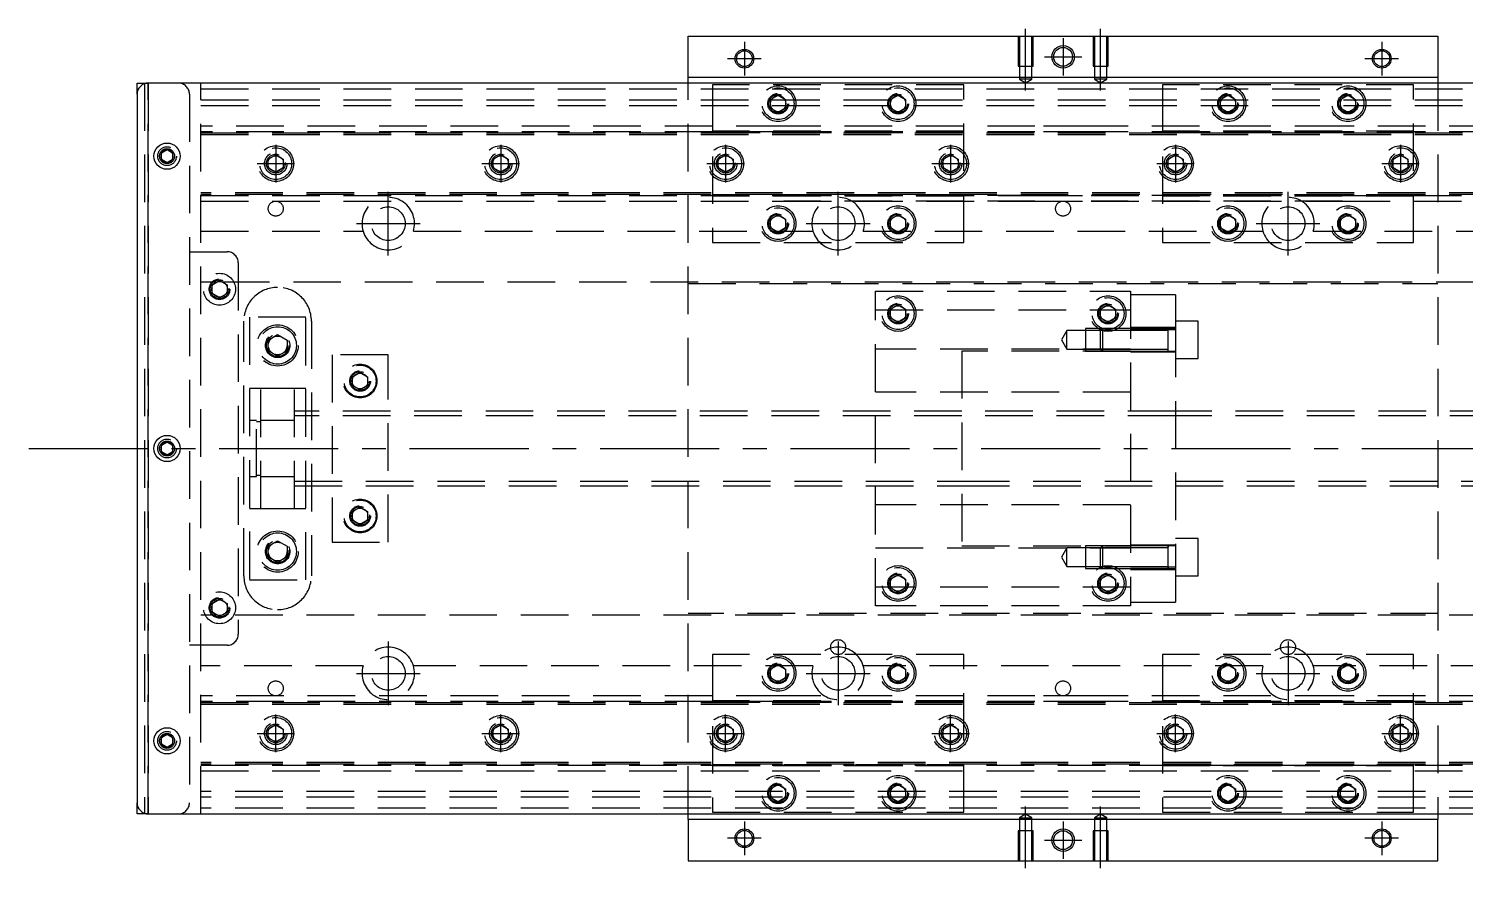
# Model space of a CAD drawing. Extents: x -29 to 699, y -309 to 112.
# Drawn here: x -28.9 to 354.3, y -112 to 112 of the extents above; entities that cross this region are included whole.
import ezdxf

# ---------------------------------------------------------------- set-up
doc = ezdxf.new("R2010")
doc.units = 0
doc.linetypes.add('CENTER', pattern=[50.8, 31.75, -6.35, 6.35, -6.35])
doc.linetypes.add('DASHED', pattern=[19.05, 12.7, -6.35])
doc.layers.get('0').update_dxf_attribs({"linetype": 'CONTINUOUS'})
doc.layers.add('CENTER', color=1, linetype='CENTER')

msp = doc.modelspace()

# ---------------------------------------------------------------- linework, layer by layer
at = {"color": 7, "linetype": 'CONTINUOUS'}
for p, q in [((147, 99), (147, 110)), ((147, 110), (347, 110)), ((347, 110), (347, 99)), ((0, 94.5), (0, 97.5)), ((0, 97.5), (3, 97.5)), ((491, 97.5), (3, 97.5)), ((347, 99), (147, 99)), ((147, 97.5), (147, 99)), ((347, 99), (347, 97.5)), ((0, 94.5), (0, -94.5)), ((6.5, 78.866026), (8, 79.73205)), ((6.5, 77.133974), (6.5, 78.866026)), ((8, 76.26795), (6.5, 77.133974)), ((8, 79.73205), (9.5, 78.866026)), ((9.5, 77.133974), (8, 76.26795)), ((9.5, 78.866026), (9.5, 77.133974)), ((6.5, 0.866026), (8, 1.73205)), ((6.5, -0.866026), (6.5, 0.866026)), ((8, 1.73205), (9.5, 0.866026)), ((9.5, 0.866026), (9.5, -0.866026)), ((8, -1.73205), (6.5, -0.866026)), ((9.5, -0.866026), (8, -1.73205)), ((6.5, -77.133974), (8, -76.26795)), ((8, -76.26795), (9.5, -77.133974)), ((6.5, -78.866026), (6.5, -77.133974)), ((8, -79.73205), (6.5, -78.866026)), ((9.5, -78.866026), (8, -79.73205)), ((9.5, -77.133974), (9.5, -78.866026)), ((0, -97.5), (0, -94.5)), ((3, -97.5), (0, -97.5)), ((3, -97.5), (491, -97.5)), ((147, -99), (147, -97.5)), ((147, -99), (147, -110)), ((347, -99), (147, -99)), ((347, -97.5), (347, -99)), ((347, -110), (347, -99)), ((147, -110), (347, -110))]:
    msp.add_line(p, q, dxfattribs=at)
at = {"color": 3, "linetype": 'DASHED'}
for p, q in [((235.000006, 110), (235.000006, 102)), ((235.35, 110), (235.35, 102)), ((238.65, 102), (238.65, 110)), ((238.999994, 102), (238.999994, 110)), ((255.000006, 110), (255.000006, 102)), ((255.35, 110), (255.35, 102)), ((258.65, 102), (258.65, 110)), ((258.999994, 102), (258.999994, 110)), ((235.000006, 102), (238.999994, 102)), ((235.35, 102), (235.35, 98.5)), ((238.65, 98.5), (238.65, 102)), ((255.000006, 102), (258.999994, 102)), ((255.35, 102), (255.35, 98.5)), ((258.65, 98.5), (258.65, 102)), ((2, 97.5), (2, -97.5)), ((3, 97.5), (3, -97.5)), ((3, -97.5), (3, 97.5)), ((3, -97.5), (3, 97.5)), ((3, 97.5), (3, -97.5)), ((17, -97.5), (17, 97.5)), ((17, 96), (477, 96)), ((147, -97.5), (147, 97.5)), ((220.5, 97), (153.5, 97)), ((153.5, 97), (153.5, 55)), ((220.5, 55), (220.5, 97)), ((238.65, 98.5), (235.35, 98.5)), ((235.35, 98.5), (237, 97.547372)), ((237, 97.547372), (238.65, 98.5)), ((258.65, 98.5), (255.35, 98.5)), ((255.35, 98.5), (257, 97.547372)), ((257, 97.547372), (258.65, 98.5)), ((340.5, 97), (273.5, 97)), ((273.5, 97), (273.5, 55)), ((340.5, 55), (340.5, 97)), ((347, 97.5), (347, -97.5)), ((14, 94.5), (14, -94.5)), ((17, 93), (477, 93)), ((168.5, 92), (168.512884, 92.253488)), ((169, 93.1547), (171, 94.309402)), ((169, 90.8453), (169, 93.1547)), ((171, 94.309402), (173, 93.1547)), ((173, 93.1547), (173, 90.8453)), ((200.5, 92), (200.518502, 92.303588)), ((201, 93.1547), (203, 94.309402)), ((201, 90.8453), (201, 93.1547)), ((203, 94.309402), (205, 93.1547)), ((205, 93.1547), (205, 90.8453)), ((289, 93.1547), (291, 94.309402)), ((289, 90.8453), (289, 93.1547)), ((291, 94.309402), (293, 93.1547)), ((293, 93.1547), (293, 90.8453)), ((293.483582, 92.286038), (293.5, 92)), ((321, 93.1547), (323, 94.309402)), ((321, 90.8453), (321, 93.1547)), ((323, 94.309402), (325, 93.1547)), ((325, 93.1547), (325, 90.8453)), ((325.483582, 92.286038), (325.5, 92)), ((17, 91.5), (477, 91.5)), ((171, 89.690598), (169, 90.8453)), ((173, 90.8453), (171, 89.690598)), ((203, 89.690598), (201, 90.8453)), ((205, 90.8453), (203, 89.690598)), ((291, 89.690598), (289, 90.8453)), ((293, 90.8453), (291, 89.690598)), ((323, 89.690598), (321, 90.8453)), ((325, 90.8453), (323, 89.690598)), ((172.5, 86), (17, 86)), ((172.5, 84.460392), (17, 84.460392)), ((220.5, 84.643014), (153.5, 84.643014)), ((153.5, 84.6), (220.5, 84.6)), ((153.5, 84.3), (220.5, 84.3)), ((239.5, 86), (172.5, 86)), ((239.5, 86), (172.5, 86)), ((239.5, 84.460392), (172.5, 84.460392)), ((239.5, 84.460392), (172.5, 84.460392)), ((254.5, 86), (239.5, 86)), ((254.5, 84.460392), (239.5, 84.460392)), ((321.5, 86), (254.5, 86)), ((321.5, 86), (254.5, 86)), ((321.5, 84.460392), (254.5, 84.460392)), ((321.5, 84.460392), (254.5, 84.460392)), ((340.5, 84.643014), (273.5, 84.643014)), ((273.5, 84.6), (340.5, 84.6)), ((273.5, 84.3), (340.5, 84.3)), ((477, 86), (321.5, 86)), ((477, 84.460392), (321.5, 84.460392)), ((17, 84.204452), (477, 84.204452)), ((17, 84.2), (477, 84.2)), ((17, 83.8), (477, 83.8)), ((9.973226, 78.326156), (10, 78)), ((35, 77.1547), (37, 78.309402)), ((35, 74.8453), (35, 77.1547)), ((37, 78.309402), (39, 77.1547)), ((39, 77.1547), (39, 74.8453)), ((95, 77.1547), (97, 78.309402)), ((95, 74.8453), (95, 77.1547)), ((97, 78.309402), (99, 77.1547)), ((99, 77.1547), (99, 74.8453)), ((155, 77.1547), (157, 78.309402)), ((155, 74.8453), (155, 77.1547)), ((157, 78.309402), (159, 77.1547)), ((159, 77.1547), (159, 74.8453)), ((215, 77.1547), (217, 78.309402)), ((215, 74.8453), (215, 77.1547)), ((217, 78.309402), (219, 77.1547)), ((219, 77.1547), (219, 74.8453)), ((275, 77.1547), (277, 78.309402)), ((275, 74.8453), (275, 77.1547)), ((277, 78.309402), (279, 77.1547)), ((279, 77.1547), (279, 74.8453)), ((335, 77.1547), (337, 78.309402)), ((335, 74.8453), (335, 77.1547)), ((337, 78.309402), (339, 77.1547)), ((339, 77.1547), (339, 74.8453)), ((37, 73.690598), (35, 74.8453)), ((39, 74.8453), (37, 73.690598)), ((39.483582, 76.286038), (39.5, 76)), ((94.5, 76), (94.518502, 76.303588)), ((97, 73.690598), (95, 74.8453)), ((99, 74.8453), (97, 73.690598)), ((157, 73.690598), (155, 74.8453)), ((159, 74.8453), (157, 73.690598)), ((159.483582, 76.286038), (159.5, 76)), ((217, 73.690598), (215, 74.8453)), ((219, 74.8453), (217, 73.690598)), ((219.483582, 76.286038), (219.5, 76)), ((277, 73.690598), (275, 74.8453)), ((279, 74.8453), (277, 73.690598)), ((279.483582, 76.286038), (279.5, 76)), ((334.5, 76), (334.512884, 76.253488)), ((337, 73.690598), (335, 74.8453)), ((339, 74.8453), (337, 73.690598)), ((477, 68.2), (17, 68.2)), ((477, 67.8), (17, 67.8)), ((477, 67.795548), (17, 67.795548)), ((17, 67.539608), (172.5, 67.539608)), ((17, 66), (172.5, 66)), ((220.5, 67.7), (153.5, 67.7)), ((220.5, 67.4), (153.5, 67.4)), ((220.5, 67.356986), (153.5, 67.356986)), ((239.5, 67.539608), (172.5, 67.539608)), ((172.5, 67.539608), (239.5, 67.539608)), ((239.5, 66), (172.5, 66)), ((172.5, 66), (239.5, 66)), ((239.5, 67.539608), (254.5, 67.539608)), ((239.5, 66), (254.5, 66)), ((321.5, 67.539608), (254.5, 67.539608)), ((254.5, 67.539608), (321.5, 67.539608)), ((321.5, 66), (254.5, 66)), ((254.5, 66), (321.5, 66)), ((340.5, 67.7), (273.5, 67.7)), ((340.5, 67.4), (273.5, 67.4)), ((340.5, 67.356986), (273.5, 67.356986)), ((321.5, 67.539608), (477, 67.539608)), ((321.5, 66), (477, 66)), ((169, 61.1547), (171, 62.309402)), ((171, 62.309402), (173, 61.1547)), ((201, 61.1547), (203, 62.309402)), ((203, 62.309402), (205, 61.1547)), ((289, 61.1547), (291, 62.309402)), ((291, 62.309402), (293, 61.1547)), ((321, 61.1547), (323, 62.309402)), ((323, 62.309402), (325, 61.1547)), ((17, 58), (60.291796, 58)), ((73.708204, 58), (180.291796, 58)), ((169, 58.8453), (169, 61.1547)), ((171, 57.690598), (169, 58.8453)), ((173, 58.8453), (171, 57.690598)), ((173, 61.1547), (173, 58.8453)), ((173.483582, 60.286038), (173.5, 60)), ((193.708204, 58), (300.291796, 58)), ((201, 58.8453), (201, 61.1547)), ((203, 57.690598), (201, 58.8453)), ((205, 58.8453), (203, 57.690598)), ((205, 61.1547), (205, 58.8453)), ((205.483582, 60.286038), (205.5, 60)), ((289, 58.8453), (289, 61.1547)), ((291, 57.690598), (289, 58.8453)), ((293, 58.8453), (291, 57.690598)), ((293, 61.1547), (293, 58.8453)), ((293.483582, 60.286038), (293.5, 60)), ((313.708204, 58), (420.291796, 58)), ((321, 58.8453), (321, 61.1547)), ((323, 57.690598), (321, 58.8453)), ((325, 58.8453), (323, 57.690598)), ((325, 61.1547), (325, 58.8453)), ((325.483582, 60.286038), (325.5, 60)), ((153.5, 55), (220.5, 55)), ((273.5, 55), (340.5, 55)), ((14, 52.5), (24, 52.5)), ((27, 49.5), (27, -49.5)), ((17, 44.5), (21.359688, 44.5)), ((20, 43.6547), (22, 44.809402)), ((20, 41.3453), (20, 43.6547)), ((22, 44.809402), (24, 43.6547)), ((22.640312, 44.5), (477, 44.5)), ((24, 43.6547), (24, 41.3453)), ((24.483582, 42.786038), (24.5, 42.5)), ((147, 44), (347, 44)), ((22, 40.190598), (20, 41.3453)), ((24, 41.3453), (22, 40.190598)), ((197, 42), (265, 42)), ((197, -42), (197, 42)), ((265, 42), (265, -42)), ((277, 41), (265, 41)), ((277, 41), (277, 31.701734)), ((45, 35), (30, 35)), ((30, 35), (30, -35)), ((45, -35), (45, 35)), ((197, 37), (265, 37)), ((200.5, 36), (200.512884, 36.253488)), ((201, 37.1547), (203, 38.309402)), ((201, 34.8453), (201, 37.1547)), ((203, 33.690598), (201, 34.8453)), ((203, 38.309402), (205, 37.1547)), ((205, 34.8453), (203, 33.690598)), ((205, 37.1547), (205, 34.8453)), ((257, 37.1547), (259, 38.309402)), ((257, 34.8453), (257, 37.1547)), ((259, 33.690598), (257, 34.8453)), ((259, 38.309402), (261, 37.1547)), ((261, 34.8453), (259, 33.690598)), ((261, 37.1547), (261, 34.8453)), ((261.483582, 36.286038), (261.5, 36)), ((28.5, -34), (28.5, 34)), ((46.5, 34), (46.5, -34)), ((248, 31.511852), (246.556624, 29.011852)), ((248, 26.511852), (248, 31.511852)), ((253, 31.511852), (248, 31.511852)), ((253, 32.011846), (253, 26.011856)), ((257.49998, 32.011846), (253, 32.011846)), ((256.99998, 31.511852), (253, 31.511852)), ((257.5, 32.011852), (257, 31.511852)), ((257, 26.511852), (257, 31.511852)), ((265, 31.511852), (257, 31.511852)), ((265, 31.511852), (257, 31.511852)), ((257.5, 32.011852), (257.5, 26.011852)), ((265, 32.011852), (257.5, 32.011852)), ((265, 32.011846), (257.5, 32.011846)), ((277, 32.261852), (265, 32.261852)), ((277, 31.701734), (265, 31.701734)), ((275.005, 32.011852), (265.00002, 32.011852)), ((275, 31.511852), (265.00002, 31.511852)), ((277, 32.011852), (274.995, 32.011852)), ((275, 26.011846), (275, 32.011856)), ((283, 34.011852), (277, 34.011852)), ((277, 31.701734), (277, -31.701734)), ((283, 24.011852), (283, 34.011852)), ((34.5, 27.5), (34.520026, 27.846056)), ((35, 28.943376), (37.5, 30.386752)), ((35, 26.056624), (35, 28.943376)), ((37.5, 30.386752), (40, 28.943376)), ((40, 28.943376), (40, 26.056624)), ((246.556624, 29.011852), (248, 26.511852)), ((37.5, 24.613248), (35, 26.056624)), ((40, 26.056624), (37.5, 24.613248)), ((67, 25), (52, 25)), ((52, 25), (52, -25)), ((67, -25), (67, 25)), ((265, 26.5), (197, 26.5)), ((220, 26), (220, -26)), ((265, 26), (220, 26)), ((248, 26.511852), (253, 26.511852)), ((253, 26.511852), (256.99998, 26.511852)), ((253, 26.011856), (257.49998, 26.011856)), ((257, 26.511852), (265, 26.511852)), ((257, 26.511852), (265, 26.511852)), ((257, 26.511852), (257.5, 26.011852)), ((257.5, 26.011856), (265, 26.011856)), ((257.5, 26.011852), (265, 26.011852)), ((265, 25.761852), (277, 25.761852)), ((265.00002, 26.511852), (275, 26.511852)), ((265.00002, 26.011852), (275.005, 26.011852)), ((274.995, 26.011852), (277, 26.011852)), ((277, 24.011852), (283, 24.011852)), ((57.5, 19.1547), (59.5, 20.309402)), ((59.5, 20.309402), (61.5, 19.1547)), ((33, 16), (30, 16)), ((33, -16), (33, 16)), ((42, 16), (33, 16)), ((42, 16), (33, 16)), ((42, -16), (42, 16)), ((45, 16), (42, 16)), ((57, 18), (57.012884, 18.253488)), ((57.5, 16.8453), (57.5, 19.1547)), ((59.5, 15.690598), (57.5, 16.8453)), ((61.5, 16.8453), (59.5, 15.690598)), ((61.5, 19.1547), (61.5, 16.8453)), ((265, 15), (197, 15)), ((219.99998, 10), (42, 10)), ((219.99998, 8.75), (42, 8.75)), ((277, 10), (220, 10)), ((277, 9.999994), (220, 9.999994)), ((277, 8.75), (220, 8.75)), ((277, 8.75), (220, 8.75)), ((420.005, 10), (277.00002, 10)), ((420, 8.75), (277.00002, 8.75)), ((31.85, 7.5), (30, 7.5)), ((31.85, -7.5), (31.85, 7.5)), ((33, 7.15), (31.85, 7.15)), ((42, 7.5), (33, 7.5)), ((42, 7.5), (33, 7.5)), ((6, 0), (6.030168, 0.346066)), ((30, -7.5), (31.85, -7.5)), ((31.85, -7.15), (33, -7.15)), ((33, -7.5), (42, -7.5)), ((33, -7.5), (42, -7.5)), ((42, -8.75), (219.99998, -8.75)), ((42, -10), (219.99998, -10)), ((220, -8.75), (277, -8.75)), ((220, -8.75), (277, -8.75)), ((220, -9.999994), (277, -9.999994)), ((220, -10), (277, -10)), ((277.00002, -8.75), (420, -8.75)), ((277.00002, -10), (420.005, -10)), ((265, -15), (197, -15)), ((30, -16), (33, -16)), ((33, -16), (42, -16)), ((33, -16), (42, -16)), ((42, -16), (45, -16)), ((57.5, -16.8453), (59.5, -15.690598)), ((57.5, -19.1547), (57.5, -16.8453)), ((59.5, -20.309402), (57.5, -19.1547)), ((59.5, -15.690598), (61.5, -16.8453)), ((61.5, -19.1547), (59.5, -20.309402)), ((61.5, -16.8453), (61.5, -19.1547)), ((61.983582, -17.713962), (62, -18)), ((35, -26.056624), (37.5, -24.613248)), ((35, -28.943376), (35, -26.056624)), ((37.5, -24.613248), (40, -26.056624)), ((40, -26.056624), (40, -28.943376)), ((52, -25), (67, -25)), ((197, -26.5), (265, -26.5)), ((220, -26), (265, -26)), ((248, -26.511852), (246.556624, -29.011852)), ((248, -31.511852), (248, -26.511852)), ((253, -26.511852), (248, -26.511852)), ((253, -26.011856), (253, -32.011846)), ((257.49998, -26.011856), (253, -26.011856)), ((256.99998, -26.511852), (253, -26.511852)), ((257.5, -26.011852), (257, -26.511852)), ((257, -31.511852), (257, -26.511852)), ((265, -26.511852), (257, -26.511852)), ((265, -26.511852), (257, -26.511852)), ((257.5, -26.011852), (257.5, -32.011852)), ((265, -26.011852), (257.5, -26.011852)), ((265, -26.011856), (257.5, -26.011856)), ((277, -25.761852), (265, -25.761852)), ((275.005, -26.011852), (265.00002, -26.011852)), ((275, -26.511852), (265.00002, -26.511852)), ((277, -26.011852), (274.995, -26.011852)), ((275, -32.010828), (275, -26.011846)), ((275, -26.361648), (275, -26.011852)), ((275, -26.011852), (275, -26.361648)), ((275, -31.662054), (275, -26.361648)), ((283, -24.011852), (277, -24.011852)), ((283, -34.011852), (283, -24.011852)), ((37.5, -30.386752), (35, -28.943376)), ((40, -28.943376), (37.5, -30.386752)), ((40.477798, -27.135694), (40.5, -27.5)), ((246.556624, -29.011852), (248, -31.511852)), ((201, -34.8453), (203, -33.690598)), ((203, -33.690598), (205, -34.8453)), ((248, -31.511852), (253, -31.511852)), ((253, -31.511852), (256.99998, -31.511852)), ((253, -32.011846), (257.49998, -32.011846)), ((257, -31.511852), (265, -31.511852)), ((257, -31.511852), (265, -31.511852)), ((257, -31.511852), (257.5, -32.011852)), ((257, -34.8453), (259, -33.690598)), ((257.5, -32.011846), (265, -32.011846)), ((257.5, -32.011852), (265, -32.011852)), ((259, -33.690598), (261, -34.8453)), ((277, -31.701734), (265, -31.701734)), ((277, -31.701734), (265, -31.701734)), ((265, -32.261852), (277, -32.261852)), ((265.00002, -31.511852), (275, -31.511852)), ((265.00002, -32.011852), (275.005, -32.011852)), ((274.995, -32.011852), (277, -32.011852)), ((275, -32.011852), (275, -31.662054)), ((275, -31.662054), (275, -32.011852)), ((275, -32.011856), (275, -32.010828)), ((277, -31.701734), (277, -41)), ((277, -34.011852), (283, -34.011852)), ((30, -35), (45, -35)), ((265, -37), (197, -37)), ((201, -37.1547), (201, -34.8453)), ((203, -38.309402), (201, -37.1547)), ((205, -37.1547), (203, -38.309402)), ((205, -34.8453), (205, -37.1547)), ((205.483582, -35.713962), (205.5, -36)), ((257, -37.1547), (257, -34.8453)), ((259, -38.309402), (257, -37.1547)), ((261, -37.1547), (259, -38.309402)), ((261, -34.8453), (261, -37.1547)), ((261.483582, -35.713962), (261.5, -36)), ((20, -41.3453), (22, -40.190598)), ((20, -43.6547), (20, -41.3453)), ((22, -40.190598), (24, -41.3453)), ((24, -41.3453), (24, -43.6547)), ((265, -42), (197, -42)), ((265, -41), (277, -41)), ((21.359688, -44.5), (17, -44.5)), ((22, -44.809402), (20, -43.6547)), ((24, -43.6547), (22, -44.809402)), ((477, -44.5), (22.640312, -44.5)), ((24.483582, -42.213962), (24.5, -42.5)), ((347, -44), (147, -44)), ((24, -52.5), (14, -52.5)), ((153.5, -55), (153.5, -97)), ((220.5, -55), (153.5, -55)), ((220.5, -97), (220.5, -55)), ((340.5, -55), (273.5, -55)), ((273.5, -55), (273.5, -97)), ((340.5, -97), (340.5, -55)), ((60.291796, -58), (17, -58)), ((180.291796, -58), (73.708204, -58)), ((168.5, -60), (168.512884, -59.746512)), ((169, -58.8453), (171, -57.690598)), ((169, -61.1547), (169, -58.8453)), ((171, -62.309402), (169, -61.1547)), ((171, -57.690598), (173, -58.8453)), ((173, -61.1547), (171, -62.309402)), ((173, -58.8453), (173, -61.1547)), ((300.291796, -58), (193.708204, -58)), ((201, -58.8453), (203, -57.690598)), ((201, -61.1547), (201, -58.8453)), ((203, -62.309402), (201, -61.1547)), ((203, -57.690598), (205, -58.8453)), ((205, -61.1547), (203, -62.309402)), ((205, -58.8453), (205, -61.1547)), ((205.483582, -59.713962), (205.5, -60)), ((289, -58.8453), (291, -57.690598)), ((289, -61.1547), (289, -58.8453)), ((291, -62.309402), (289, -61.1547)), ((291, -57.690598), (293, -58.8453)), ((293, -61.1547), (291, -62.309402)), ((293, -58.8453), (293, -61.1547)), ((293.483582, -59.713962), (293.5, -60)), ((420.291796, -58), (313.708204, -58)), ((320.5, -60), (320.512884, -59.746512)), ((321, -58.8453), (323, -57.690598)), ((321, -61.1547), (321, -58.8453)), ((323, -62.309402), (321, -61.1547)), ((323, -57.690598), (325, -58.8453)), ((325, -61.1547), (323, -62.309402)), ((325, -58.8453), (325, -61.1547)), ((172.5, -66), (17, -66)), ((172.5, -67.539608), (17, -67.539608)), ((17, -67.795548), (477, -67.795548)), ((17, -67.8), (477, -67.8)), ((17, -68.2), (477, -68.2)), ((220.5, -67.356986), (153.5, -67.356986)), ((153.5, -67.4), (220.5, -67.4)), ((153.5, -67.7), (220.5, -67.7)), ((239.5, -66), (172.5, -66)), ((239.5, -66), (172.5, -66)), ((239.5, -67.539608), (172.5, -67.539608)), ((239.5, -67.539608), (172.5, -67.539608)), ((254.5, -66), (239.5, -66)), ((254.5, -67.539608), (239.5, -67.539608)), ((321.5, -66), (254.5, -66)), ((321.5, -66), (254.5, -66)), ((321.5, -67.539608), (254.5, -67.539608)), ((321.5, -67.539608), (254.5, -67.539608)), ((340.5, -67.356986), (273.5, -67.356986)), ((273.5, -67.4), (340.5, -67.4)), ((273.5, -67.7), (340.5, -67.7)), ((477, -66), (321.5, -66)), ((477, -67.539608), (321.5, -67.539608)), ((34.5, -76), (34.518502, -75.696412)), ((35, -74.8453), (37, -73.690598)), ((35, -77.1547), (35, -74.8453)), ((37, -73.690598), (39, -74.8453)), ((39, -74.8453), (39, -77.1547)), ((95, -74.8453), (97, -73.690598)), ((95, -77.1547), (95, -74.8453)), ((97, -73.690598), (99, -74.8453)), ((99, -74.8453), (99, -77.1547)), ((99.483582, -75.713962), (99.5, -76)), ((154.5, -76), (154.512884, -75.746512)), ((155, -74.8453), (157, -73.690598)), ((155, -77.1547), (155, -74.8453)), ((157, -73.690598), (159, -74.8453)), ((159, -74.8453), (159, -77.1547)), ((215, -74.8453), (217, -73.690598)), ((215, -77.1547), (215, -74.8453)), ((217, -73.690598), (219, -74.8453)), ((219, -74.8453), (219, -77.1547)), ((219.483582, -75.713962), (219.5, -76)), ((274.5, -76), (274.518502, -75.696412)), ((275, -74.8453), (277, -73.690598)), ((275, -77.1547), (275, -74.8453)), ((277, -73.690598), (279, -74.8453)), ((279, -74.8453), (279, -77.1547)), ((335, -74.8453), (337, -73.690598)), ((335, -77.1547), (335, -74.8453)), ((337, -73.690598), (339, -74.8453)), ((339, -74.8453), (339, -77.1547)), ((339.483582, -75.713962), (339.5, -76)), ((6, -78), (6.030168, -77.653934)), ((37, -78.309402), (35, -77.1547)), ((39, -77.1547), (37, -78.309402)), ((97, -78.309402), (95, -77.1547)), ((99, -77.1547), (97, -78.309402)), ((157, -78.309402), (155, -77.1547)), ((159, -77.1547), (157, -78.309402)), ((217, -78.309402), (215, -77.1547)), ((219, -77.1547), (217, -78.309402)), ((277, -78.309402), (275, -77.1547)), ((279, -77.1547), (277, -78.309402)), ((337, -78.309402), (335, -77.1547)), ((339, -77.1547), (337, -78.309402)), ((477, -83.8), (17, -83.8)), ((477, -84.2), (17, -84.2)), ((477, -84.204452), (17, -84.204452)), ((17, -84.460392), (477, -84.460392)), ((17, -86), (477, -86)), ((153.5, -84.3), (220.5, -84.3)), ((153.5, -84.6), (220.5, -84.6)), ((220.5, -84.643014), (153.5, -84.643014)), ((273.5, -84.3), (340.5, -84.3)), ((273.5, -84.6), (340.5, -84.6)), ((340.5, -84.643014), (273.5, -84.643014)), ((477, -91.5), (17, -91.5)), ((169, -90.8453), (171, -89.690598)), ((169, -93.1547), (169, -90.8453)), ((171, -89.690598), (173, -90.8453)), ((173, -90.8453), (173, -93.1547)), ((173.483582, -91.713962), (173.5, -92)), ((201, -90.8453), (203, -89.690598)), ((201, -93.1547), (201, -90.8453)), ((203, -89.690598), (205, -90.8453)), ((205, -90.8453), (205, -93.1547)), ((205.483582, -91.713962), (205.5, -92)), ((288.5, -92), (288.518502, -91.696412)), ((289, -90.8453), (291, -89.690598)), ((289, -93.1547), (289, -90.8453)), ((291, -89.690598), (293, -90.8453)), ((293, -90.8453), (293, -93.1547)), ((320.5, -92), (320.512884, -91.746512)), ((321, -90.8453), (323, -89.690598)), ((321, -93.1547), (321, -90.8453)), ((323, -89.690598), (325, -90.8453)), ((325, -90.8453), (325, -93.1547)), ((477, -93), (17, -93)), ((171, -94.309402), (169, -93.1547)), ((173, -93.1547), (171, -94.309402)), ((203, -94.309402), (201, -93.1547)), ((205, -93.1547), (203, -94.309402)), ((291, -94.309402), (289, -93.1547)), ((293, -93.1547), (291, -94.309402)), ((323, -94.309402), (321, -93.1547)), ((325, -93.1547), (323, -94.309402)), ((477, -96), (17, -96)), ((153.5, -97), (220.5, -97)), ((237, -97.547372), (235.35, -98.5)), ((235.35, -98.5), (237, -98.5)), ((235.35, -98.5), (235.35, -102)), ((238.65, -98.5), (237, -97.547372)), ((237, -98.5), (238.65, -98.5)), ((238.65, -102), (238.65, -98.5)), ((257, -97.547372), (255.35, -98.5)), ((255.35, -98.5), (257, -98.5)), ((255.35, -98.5), (255.35, -102)), ((258.65, -98.5), (257, -97.547372)), ((257, -98.5), (258.65, -98.5)), ((258.65, -102), (258.65, -98.5)), ((273.5, -97), (340.5, -97)), ((238.999994, -102), (235.000006, -102)), ((235.000006, -102), (235.000006, -110)), ((235.35, -102), (235.35, -110)), ((238.65, -110), (238.65, -102)), ((238.999994, -110), (238.999994, -102)), ((258.999994, -102), (255.000006, -102)), ((255.000006, -102), (255.000006, -110)), ((255.35, -102), (255.35, -110)), ((258.65, -110), (258.65, -102)), ((258.999994, -110), (258.999994, -102))]:
    msp.add_line(p, q, dxfattribs=at)
at = {"color": 7, "linetype": 'CONTINUOUS'}
for centre, radius in [((247, 104.5), 3), ((162, 104), 2.1), ((247, 104.5), 2.5), ((332, 104), 2.1), ((8, 78), 3.5), ((8, 0), 3.5), ((8, -78), 3.5), ((162, -104), 2.1), ((247, -104.5), 3), ((247, -104.5), 2.5), ((332, -104), 2.1)]:
    msp.add_circle(centre, radius, dxfattribs=at)
at = {"color": 3, "linetype": 'CONTINUOUS'}
for centre in [(162, 104), (332, 104), (162, -104), (332, -104)]:
    msp.add_circle(centre, 2.5, dxfattribs=at)
at = {"color": 3, "linetype": 'DASHED'}
for centre, radius in [((171, 92), 4.75), ((171, 92), 4.25), ((203, 92), 4.75), ((203, 92), 4.25), ((291, 92), 4.75), ((291, 92), 4.25), ((323, 92), 4.75), ((323, 92), 4.25), ((171, 92), 2.75), ((171, 92), 2.5), ((203, 92), 2.75), ((203, 92), 2.5), ((291, 92), 2.75), ((291, 92), 2.5), ((323, 92), 2.75), ((323, 92), 2.5), ((8, 78), 2.5), ((37, 76), 4.75), ((97, 76), 4.75), ((157, 76), 4.75), ((217, 76), 4.75), ((277, 76), 4.75), ((337, 76), 4.75), ((8, 78), 2), ((37, 76), 4.25), ((37, 76), 3), ((37, 76), 2.5), ((37, 76), 2.1), ((97, 76), 4.25), ((97, 76), 3), ((97, 76), 2.5), ((97, 76), 2.1), ((157, 76), 4.25), ((157, 76), 3), ((157, 76), 2.5), ((157, 76), 2.1), ((217, 76), 4.25), ((217, 76), 3), ((217, 76), 2.5), ((217, 76), 2.1), ((277, 76), 4.25), ((277, 76), 3), ((277, 76), 2.5), ((277, 76), 2.1), ((337, 76), 4.25), ((337, 76), 3), ((337, 76), 2.5), ((337, 76), 2.1), ((37, 64), 2), ((247, 64), 2), ((67, 60), 4.5), ((171, 60), 4.75), ((171, 60), 4.25), ((171, 60), 2.75), ((171, 60), 2.5), ((171, 60), 2.1), ((187, 60), 4.5), ((203, 60), 4.75), ((203, 60), 4.25), ((203, 60), 2.75), ((203, 60), 2.5), ((203, 60), 2.1), ((291, 60), 4.75), ((291, 60), 4.25), ((291, 60), 2.75), ((291, 60), 2.5), ((291, 60), 2.1), ((307, 60), 4.5), ((323, 60), 4.75), ((323, 60), 4.25), ((323, 60), 2.75), ((323, 60), 2.5), ((323, 60), 2.1), ((22, 42.5), 4.25), ((22, 42.5), 2.75), ((22, 42.5), 2.5), ((22, 42.5), 2.1), ((203, 36), 4.75), ((203, 36), 4.25), ((203, 36), 2.75), ((203, 36), 2.5), ((259, 36), 4.75), ((259, 36), 4.25), ((259, 36), 2.75), ((259, 36), 2.5), ((203, 36), 2.1), ((259, 36), 2.1), ((37.5, 27.5), 5.5), ((37.5, 27.5), 5), ((37.5, 27.5), 3.25), ((37.5, 27.5), 3), ((37.5, 27.5), 2.5), ((59.5, 18), 4.5), ((59.5, 18), 4.25), ((59.5, 18), 2.75), ((59.5, 18), 2.5), ((59.5, 18), 2.1), ((8, 0), 2.5), ((8, 0), 2), ((59.5, -18), 4.5), ((59.5, -18), 4.25), ((59.5, -18), 2.75), ((59.5, -18), 2.5), ((59.5, -18), 2.1), ((37.5, -27.5), 5.5), ((37.5, -27.5), 5), ((37.5, -27.5), 3.25), ((37.5, -27.5), 3), ((37.5, -27.5), 2.5), ((203, -36), 4.75), ((203, -36), 4.25), ((203, -36), 2.75), ((203, -36), 2.5), ((203, -36), 2.1), ((259, -36), 4.75), ((259, -36), 4.25), ((259, -36), 2.75), ((259, -36), 2.5), ((259, -36), 2.1), ((22, -42.5), 4.25), ((22, -42.5), 2.75), ((22, -42.5), 2.5), ((22, -42.5), 2.1), ((187, -53), 2), ((307, -53), 2), ((67, -60), 4.5), ((171, -60), 4.75), ((171, -60), 4.25), ((171, -60), 2.75), ((187, -60), 4.5), ((203, -60), 4.75), ((203, -60), 4.25), ((203, -60), 2.75), ((291, -60), 4.75), ((291, -60), 4.25), ((291, -60), 2.75), ((307, -60), 4.5), ((323, -60), 4.75), ((323, -60), 4.25), ((323, -60), 2.75), ((171, -60), 2.5), ((171, -60), 2.1), ((203, -60), 2.5), ((203, -60), 2.1), ((291, -60), 2.5), ((291, -60), 2.1), ((323, -60), 2.5), ((323, -60), 2.1), ((37, -64), 2), ((247, -64), 2), ((37, -76), 4.75), ((37, -76), 4.25), ((97, -76), 4.75), ((97, -76), 4.25), ((157, -76), 4.75), ((157, -76), 4.25), ((217, -76), 4.75), ((217, -76), 4.25), ((277, -76), 4.75), ((277, -76), 4.25), ((337, -76), 4.75), ((337, -76), 4.25), ((8, -78), 2.5), ((8, -78), 2), ((37, -76), 3), ((37, -76), 2.5), ((37, -76), 2.1), ((97, -76), 3), ((97, -76), 2.5), ((97, -76), 2.1), ((157, -76), 3), ((157, -76), 2.5), ((157, -76), 2.1), ((217, -76), 3), ((217, -76), 2.5), ((217, -76), 2.1), ((277, -76), 3), ((277, -76), 2.5), ((277, -76), 2.1), ((337, -76), 3), ((337, -76), 2.5), ((337, -76), 2.1), ((171, -92), 4.75), ((171, -92), 4.25), ((203, -92), 4.75), ((203, -92), 4.25), ((291, -92), 4.75), ((291, -92), 4.25), ((323, -92), 4.75), ((323, -92), 4.25), ((171, -92), 2.75), ((171, -92), 2.5), ((203, -92), 2.75), ((203, -92), 2.5), ((291, -92), 2.75), ((291, -92), 2.5), ((323, -92), 2.75), ((323, -92), 2.5)]:
    msp.add_circle(centre, radius, dxfattribs=at)
at = {"color": 7, "linetype": 'CONTINUOUS'}
for centre, radius, start, end in [((3, 94.5), 3, 90, 180), ((8, 78), 1.65, 155.380023, 180), ((8, 78), 1.65, 180, 204.619977), ((8, 78), 1.65, 144.619977, 155.380023), ((8, 78), 1.65, 204.619977, 215.380023), ((8, 78), 1.65, 95.380023, 144.619977), ((8, 78), 1.65, 215.380023, 264.619977), ((8, 78), 1.65, 84.619977, 95.380023), ((8, 78), 1.65, 35.380023, 84.619977), ((8, 78), 1.65, 275.380023, 324.619977), ((8, 78), 1.65, 24.619977, 35.380023), ((8, 78), 1.65, 324.619977, 335.380023), ((8, 78), 1.65, 335.380023, 24.619977), ((8, 78), 1.65, 264.619977, 275.380023), ((8, 0), 1.65, 155.380023, 180), ((8, 0), 1.65, 144.619977, 155.380023), ((8, 0), 1.65, 95.380023, 144.619977), ((8, 0), 1.65, 84.619977, 95.380023), ((8, 0), 1.65, 35.380023, 84.619977), ((8, 0), 1.65, 24.619977, 35.380023), ((8, 0), 1.65, 335.380023, 24.619977), ((8, 0), 1.65, 180, 204.619977), ((8, 0), 1.65, 204.619977, 215.380023), ((8, 0), 1.65, 215.380023, 264.619977), ((8, 0), 1.65, 264.619977, 275.380023), ((8, 0), 1.65, 275.380023, 324.619977), ((8, 0), 1.65, 324.619977, 335.380023), ((8, -78), 1.65, 95.380023, 144.619977), ((8, -78), 1.65, 84.619977, 95.380023), ((8, -78), 1.65, 35.380023, 84.619977), ((8, -78), 1.65, 155.380023, 180), ((8, -78), 1.65, 180, 204.619977), ((8, -78), 1.65, 144.619977, 155.380023), ((8, -78), 1.65, 204.619977, 215.380023), ((8, -78), 1.65, 215.380023, 264.619977), ((8, -78), 1.65, 264.619977, 275.380023), ((8, -78), 1.65, 275.380023, 324.619977), ((8, -78), 1.65, 24.619977, 35.380023), ((8, -78), 1.65, 324.619977, 335.380023), ((8, -78), 1.65, 335.380023, 24.619977), ((3, -94.5), 3, 180, 270)]:
    msp.add_arc(centre, radius, start, end, dxfattribs=at)
at = {"color": 3, "linetype": 'DASHED'}
for centre, radius, start, end in [((11, 94.5), 3, 0, 90), ((171, 92), 2.1, 162.24721, 180), ((171, 92), 2.1, 180, 197.75279), ((171, 92), 2.1, 137.75279, 162.24721), ((171, 92), 2.1, 102.24721, 137.75279), ((171, 92), 2.1, 77.75279, 102.24721), ((171, 92), 2.1, 42.24721, 77.75279), ((171, 92), 2.1, 17.75279, 42.24721), ((171, 92), 2.1, 342.24721, 17.75279), ((203, 92), 2.1, 162.24721, 180), ((203, 92), 2.1, 180, 197.75279), ((203, 92), 2.1, 137.75279, 162.24721), ((203, 92), 2.1, 102.24721, 137.75279), ((203, 92), 2.1, 77.75279, 102.24721), ((203, 92), 2.1, 42.24721, 77.75279), ((203, 92), 2.1, 17.75279, 42.24721), ((203, 92), 2.1, 342.24721, 17.75279), ((291, 92), 2.1, 162.24721, 180), ((291, 92), 2.1, 180, 197.75279), ((291, 92), 2.1, 137.75279, 162.24721), ((291, 92), 2.1, 102.24721, 137.75279), ((291, 92), 2.1, 77.75279, 102.24721), ((291, 92), 2.1, 42.24721, 77.75279), ((291, 92), 2.1, 17.75279, 42.24721), ((291, 92), 2.1, 342.24721, 17.75279), ((323, 92), 2.1, 162.24721, 180), ((323, 92), 2.1, 180, 197.75279), ((323, 92), 2.1, 137.75279, 162.24721), ((323, 92), 2.1, 102.24721, 137.75279), ((323, 92), 2.1, 77.75279, 102.24721), ((323, 92), 2.1, 42.24721, 77.75279), ((323, 92), 2.1, 17.75279, 42.24721), ((323, 92), 2.1, 342.24721, 17.75279), ((171, 92), 2.1, 197.75279, 222.24721), ((171, 92), 2.1, 222.24721, 257.75279), ((171, 92), 2.1, 257.75279, 282.24721), ((171, 92), 2.1, 282.24721, 317.75279), ((171, 92), 2.1, 317.75279, 342.24721), ((203, 92), 2.1, 197.75279, 222.24721), ((203, 92), 2.1, 222.24721, 257.75279), ((203, 92), 2.1, 257.75279, 282.24721), ((203, 92), 2.1, 282.24721, 317.75279), ((203, 92), 2.1, 317.75279, 342.24721), ((291, 92), 2.1, 197.75279, 222.24721), ((291, 92), 2.1, 222.24721, 257.75279), ((291, 92), 2.1, 257.75279, 282.24721), ((291, 92), 2.1, 282.24721, 317.75279), ((291, 92), 2.1, 317.75279, 342.24721), ((323, 92), 2.1, 197.75279, 222.24721), ((323, 92), 2.1, 222.24721, 257.75279), ((323, 92), 2.1, 257.75279, 282.24721), ((323, 92), 2.1, 282.24721, 317.75279), ((323, 92), 2.1, 317.75279, 342.24721), ((67, 60), 7, 343.39845, 196.60155), ((187, 60), 7, 343.39845, 196.60155), ((307, 60), 7, 343.39845, 196.60155), ((67, 60), 7, 196.60155, 343.39845), ((187, 60), 7, 196.60155, 343.39845), ((307, 60), 7, 196.60155, 343.39845), ((24, 49.5), 3, 0, 90), ((37.5, 34), 9, 90, 180), ((37.5, 34), 9, 0, 90), ((37.5, -34), 9, 180, 270), ((37.5, -34), 9, 270, 0), ((24, -49.5), 3, 270, 0), ((67, -60), 7, 16.60155, 163.39845), ((187, -60), 7, 16.60155, 163.39845), ((307, -60), 7, 16.60155, 163.39845), ((67, -60), 7, 163.39845, 16.60155), ((187, -60), 7, 163.39845, 16.60155), ((307, -60), 7, 163.39845, 16.60155), ((171, -92), 2.1, 162.24721, 180), ((171, -92), 2.1, 137.75279, 162.24721), ((171, -92), 2.1, 102.24721, 137.75279), ((171, -92), 2.1, 77.75279, 102.24721), ((171, -92), 2.1, 42.24721, 77.75279), ((171, -92), 2.1, 17.75279, 42.24721), ((171, -92), 2.1, 342.24721, 17.75279), ((203, -92), 2.1, 162.24721, 180), ((203, -92), 2.1, 137.75279, 162.24721), ((203, -92), 2.1, 102.24721, 137.75279), ((203, -92), 2.1, 77.75279, 102.24721), ((203, -92), 2.1, 42.24721, 77.75279), ((203, -92), 2.1, 17.75279, 42.24721), ((203, -92), 2.1, 342.24721, 17.75279), ((291, -92), 2.1, 162.24721, 180), ((291, -92), 2.1, 137.75279, 162.24721), ((291, -92), 2.1, 102.24721, 137.75279), ((291, -92), 2.1, 77.75279, 102.24721), ((291, -92), 2.1, 42.24721, 77.75279), ((291, -92), 2.1, 17.75279, 42.24721), ((291, -92), 2.1, 342.24721, 17.75279), ((323, -92), 2.1, 162.24721, 180), ((323, -92), 2.1, 137.75279, 162.24721), ((323, -92), 2.1, 102.24721, 137.75279), ((323, -92), 2.1, 77.75279, 102.24721), ((323, -92), 2.1, 42.24721, 77.75279), ((323, -92), 2.1, 17.75279, 42.24721), ((323, -92), 2.1, 342.24721, 17.75279), ((11, -94.5), 3, 270, 0), ((171, -92), 2.1, 180, 197.75279), ((171, -92), 2.1, 197.75279, 222.24721), ((171, -92), 2.1, 222.24721, 257.75279), ((171, -92), 2.1, 257.75279, 282.24721), ((171, -92), 2.1, 282.24721, 317.75279), ((171, -92), 2.1, 317.75279, 342.24721), ((203, -92), 2.1, 180, 197.75279), ((203, -92), 2.1, 197.75279, 222.24721), ((203, -92), 2.1, 222.24721, 257.75279), ((203, -92), 2.1, 257.75279, 282.24721), ((203, -92), 2.1, 282.24721, 317.75279), ((203, -92), 2.1, 317.75279, 342.24721), ((291, -92), 2.1, 180, 197.75279), ((291, -92), 2.1, 197.75279, 222.24721), ((291, -92), 2.1, 222.24721, 257.75279), ((291, -92), 2.1, 257.75279, 282.24721), ((291, -92), 2.1, 282.24721, 317.75279), ((291, -92), 2.1, 317.75279, 342.24721), ((323, -92), 2.1, 180, 197.75279), ((323, -92), 2.1, 197.75279, 222.24721), ((323, -92), 2.1, 222.24721, 257.75279), ((323, -92), 2.1, 257.75279, 282.24721), ((323, -92), 2.1, 282.24721, 317.75279), ((323, -92), 2.1, 317.75279, 342.24721)]:
    msp.add_arc(centre, radius, start, end, dxfattribs=at)
at = {"layer": 'CENTER', "color": 1, "linetype": 'CENTER'}
for p, q in [((237, 95.547372), (237, 112)), ((257, 95.547372), (257, 112)), ((162, 108.5), (162, 99.5)), ((247, 109.5), (247, 99.5)), ((332, 108.5), (332, 99.5)), ((166.5, 104), (157.5, 104)), ((242, 104.5), (252, 104.5)), ((336.5, 104), (327.5, 104)), ((37, 81), (37, 71)), ((97, 81), (97, 71)), ((157, 81), (157, 71)), ((217, 81), (217, 71)), ((277, 81), (277, 71)), ((337, 81), (337, 71)), ((32, 76), (42, 76)), ((92, 76), (102, 76)), ((152, 76), (162, 76)), ((212, 76), (222, 76)), ((272, 76), (282, 76)), ((332, 76), (342, 76)), ((67, 51.5), (67, 68.5)), ((187, 51.5), (187, 68.5)), ((307, 51.5), (307, 68.5)), ((58.5, 60), (75.5, 60)), ((178.5, 60), (195.5, 60)), ((298.5, 60), (315.5, 60)), ((-28.891336, 0), (556.707811, 0)), ((67, -51.5), (67, -68.5)), ((187, -51.5), (187, -68.5)), ((307, -51.5), (307, -68.5)), ((58.5, -60), (75.5, -60)), ((178.5, -60), (195.5, -60)), ((298.5, -60), (315.5, -60)), ((37, -81), (37, -71)), ((97, -81), (97, -71)), ((157, -81), (157, -71)), ((217, -81), (217, -71)), ((277, -81), (277, -71)), ((337, -81), (337, -71)), ((32, -76), (42, -76)), ((92, -76), (102, -76)), ((152, -76), (162, -76)), ((212, -76), (222, -76)), ((272, -76), (282, -76)), ((332, -76), (342, -76)), ((237, -112), (237, -95.547372)), ((257, -112), (257, -95.547372)), ((162, -99.5), (162, -108.5)), ((247, -99.5), (247, -109.5)), ((332, -99.5), (332, -108.5)), ((166.5, -104), (157.5, -104)), ((242, -104.5), (252, -104.5)), ((336.5, -104), (327.5, -104))]:
    msp.add_line(p, q, dxfattribs=at)

doc.saveas('drawing.dxf')
